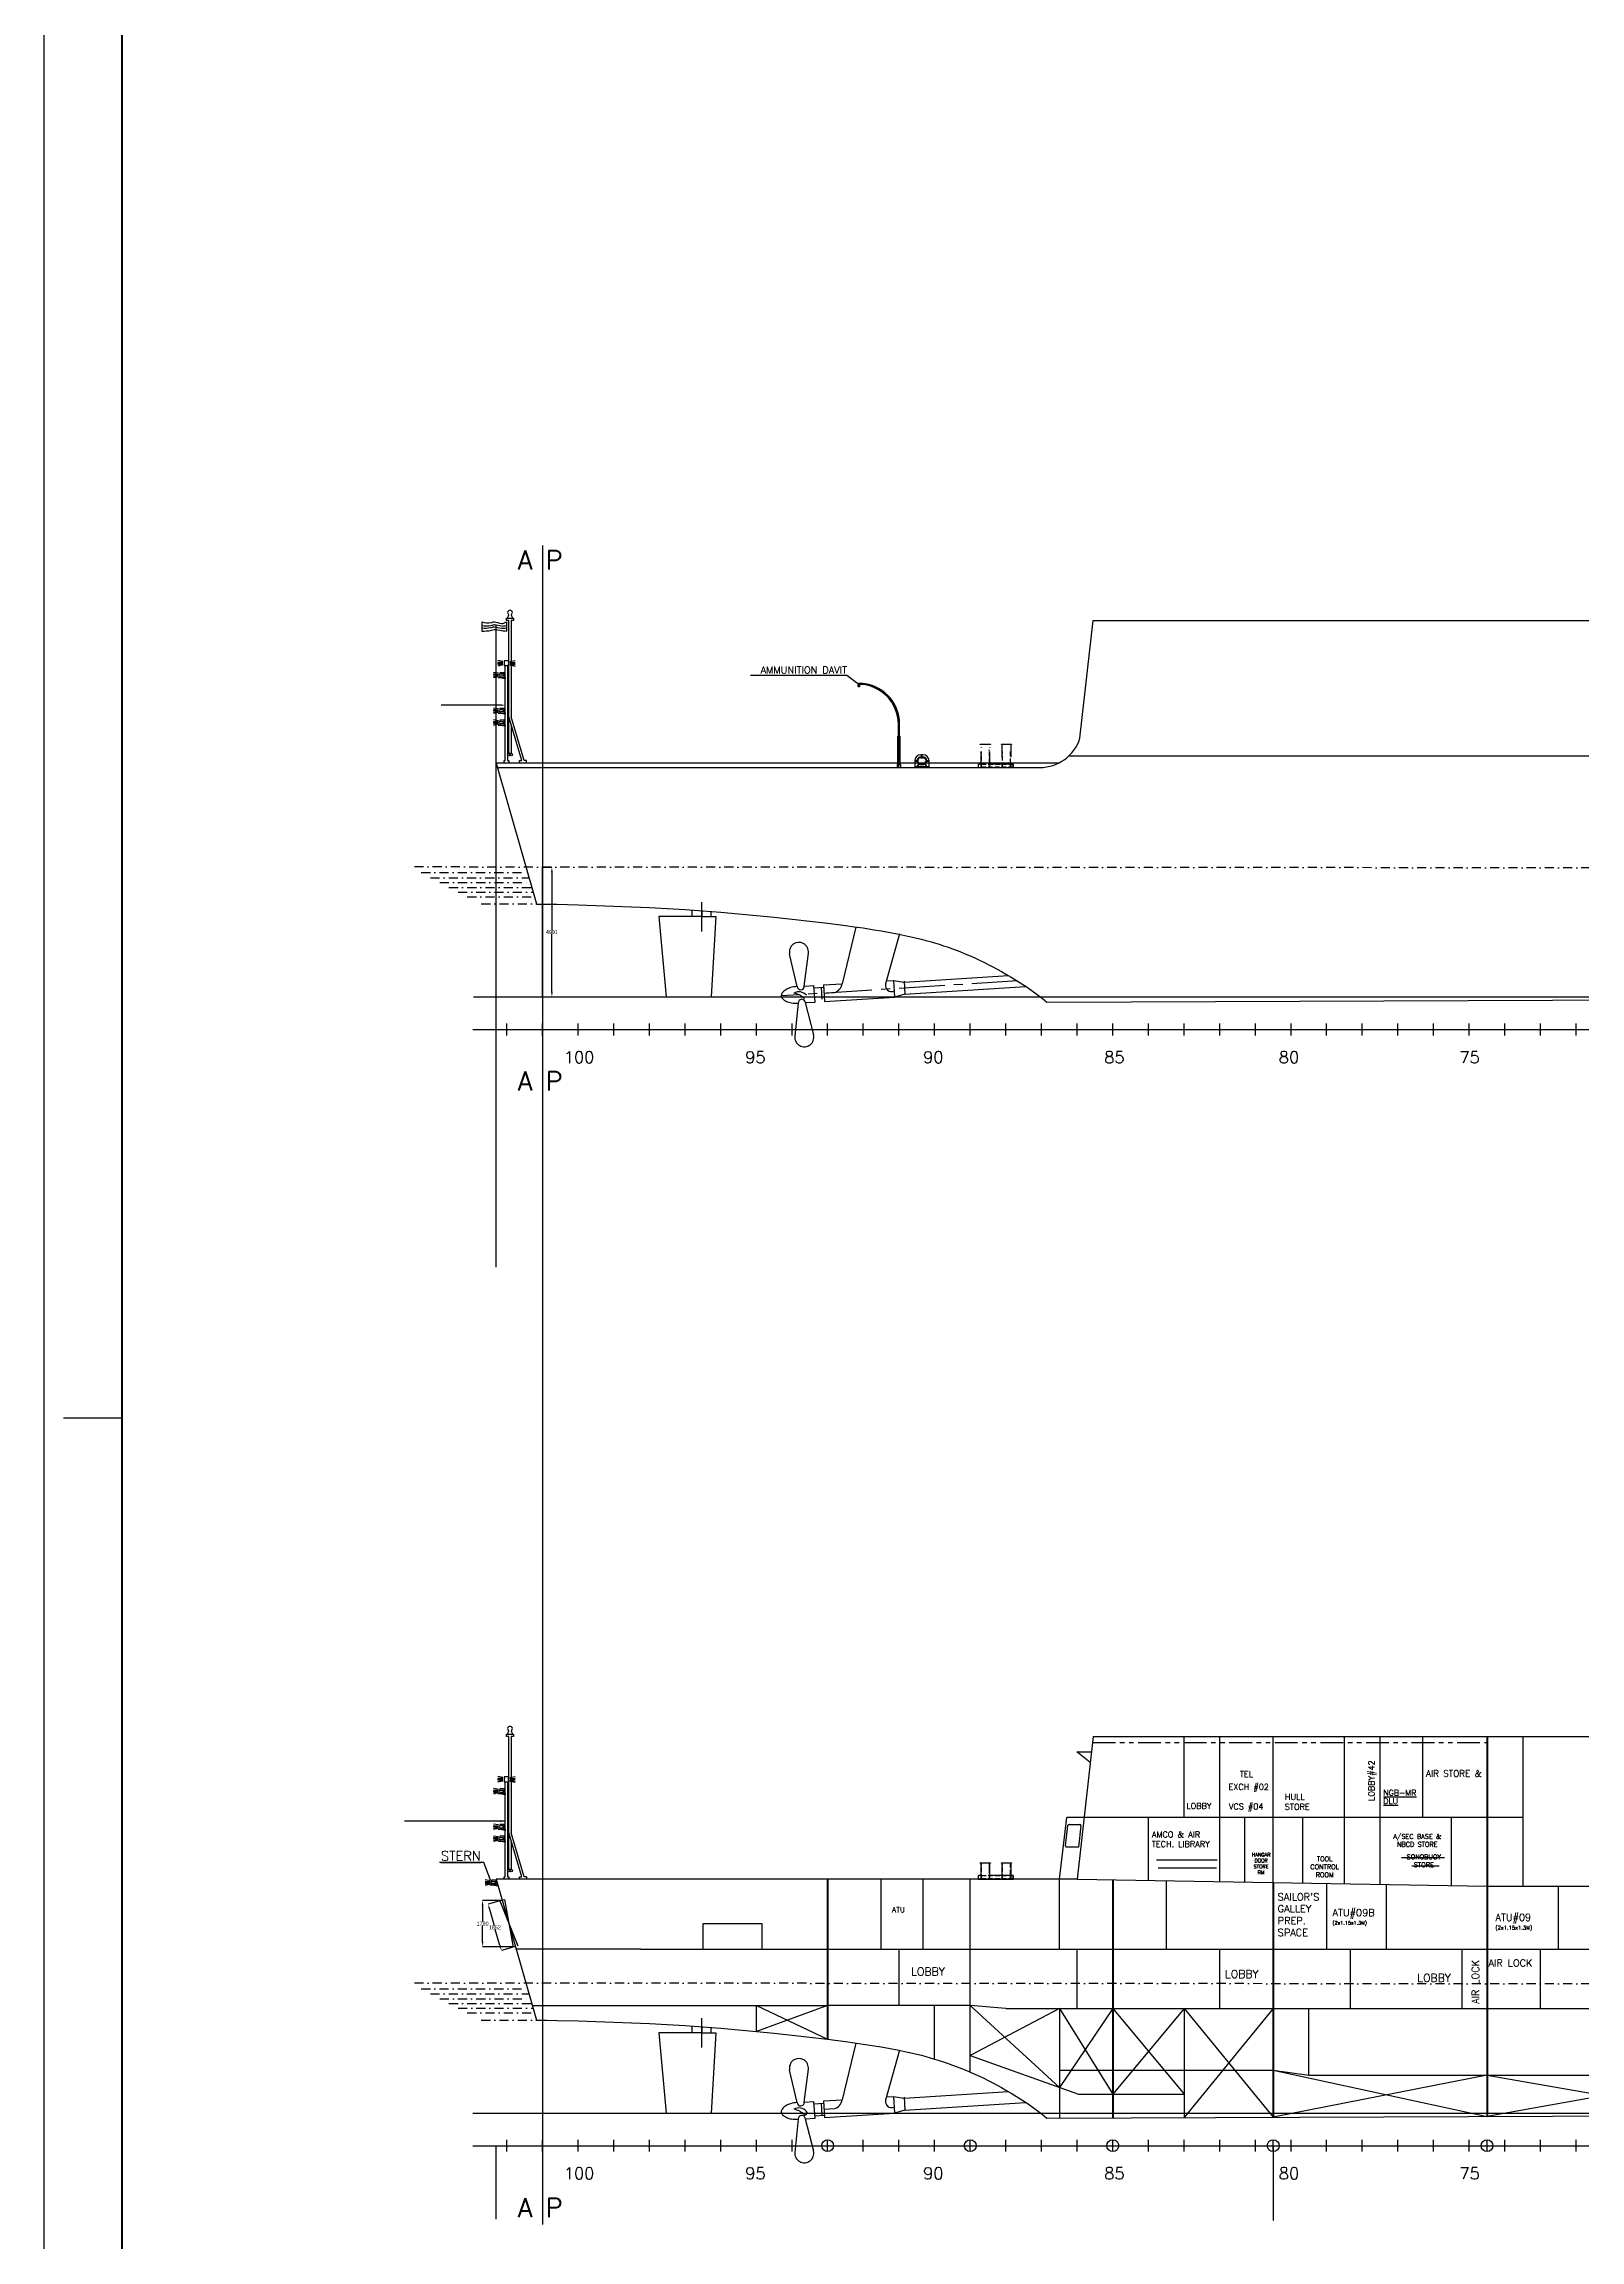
# Model space of a CAD drawing. Header units: inches. Extents: x -439515 to 171412, y -8673 to 415183.
# Drawn here: x -6938 to 52045, y 275123 to 359482 of the extents above; entities that cross this region are included whole.
import ezdxf
from ezdxf.enums import TextEntityAlignment as Align

# ---------------------------------------------------------------- set-up
doc = ezdxf.new("R2010")
doc.units = ezdxf.units.IN
doc.header["$LTSCALE"] = 700
doc.header["$MEASUREMENT"] = 0
doc.header["$PDMODE"] = 34
for name, pattern in [('CENTERX2', [4, 2.5, -0.5, 0.5, -0.5]), ('DASHDOT', [1, 0.5, -0.25, 0, -0.25]), ('DOTDASH1', [1600, 1000, -250, 100, -250]), ('H1', [40, 20, -20]), ('HIDDEN', [0.375, 0.25, -0.125]), ('PHANTOM', [2.5, 1.25, -0.25, 0.25, -0.25, 0.25, -0.25])]:
    doc.linetypes.add(name, pattern=pattern)
for name, color, linetype in [('00', 7, 'Continuous'), ('01', 7, 'Continuous'), ('01DK', 7, 'Continuous'), ('1', 2, 'Continuous'), ('AP & CLS', 7, 'Continuous'), ('COMPTNAME', 7, 'Continuous'), ('KNUCKLE LINE', 7, 'Continuous'), ('UP-DOWN', 7, 'Continuous'), ('WEAPON TEXT', 7, 'Continuous')]:
    doc.layers.add(name, color=color, linetype=linetype)
doc.styles.add('ROMANS', font='romans')
doc.styles.add('style1', font='romans.shx', dxfattribs={"height": 250})
doc.dimstyles.get("Standard").update_dxf_attribs({"dimtxt": 150.18, "dimasz": 200.18, "dimexe": 0.8, "dimexo": 0.625, "dimgap": 0.09, "dimtad": 0, "dimtih": 1, "dimtoh": 1, "dimdec": 0, "dimzin": 0, "dimdsep": 46, "dimtxsty": 'Standard', "dimcen": 8.09, "dimclrd": 40, "dimclre": 40, "dimadec": 0, "dimazin": 0, "dimtfac": 1, "dimtdec": 0, "dimtofl": 0, "dimtmove": 0, "dimatfit": 3, "dimfxl": 1, "dimtolj": 1, "dimtzin": 0, "dimarcsym": 0})

# ---------------------------------------------------------------- blocks, each defined once
blk = doc.blocks.new('TYPEB', base_point=(5182, 9661))
at = {"linetype": 'H1'}
for p, q in [((4882, 9907), (4960, 9907)), ((4882, 9885), (4960, 9885)), ((4882, 9661), (5482, 9661)), ((5031, 9758), (4956, 9609)), ((5057, 9760), (4981, 9609)), ((5132, 10051), (5232, 10051)), ((5132, 9741), (5232, 9741)), ((5171, 10071), (5171, 10146)), ((5193, 10071), (5193, 10146)), ((5316, 9743), (5383, 9609)), ((5332, 9758), (5408, 9609)), ((5404, 9907), (5482, 9907)), ((5404, 9885), (5482, 9885))]:
    blk.add_line(p, q, dxfattribs=at)
for p, q in [((4882, 9896), (4882, 9609)), ((5482, 9609), (4882, 9609)), ((5232, 10146), (5132, 10146)), ((5132, 10021), (5232, 10021)), ((5132, 9771), (5232, 9771)), ((5171, 10071), (5193, 10071)), ((5482, 9661), (5482, 9896)), ((5482, 9609), (5482, 9661))]:
    blk.add_line(p, q)
for centre, radius, start, end in [((5132, 9896), 250, 90, 180), ((5132, 9896), 125, 89.99998, 270.00003), ((5232, 9896), 250, 0, 90), ((5232, 9896), 125, 270.00003, 89.99998)]:
    blk.add_arc(centre, radius, start, end)
for centre, radius, start, end in [((5132, 9896), 175, 176.39618, 183.60382), ((4960, 9927), 20, 270, 349.79662), ((4960, 9865), 20, 10.20338, 90), ((5132, 9896), 155, 89.99998, 270.00003), ((5013, 9767), 20, 333.28599, 47.36096), ((5066, 9734), 20, 67.86917, 153.28599), ((5151, 10071), 20, 270, 0), ((5213, 10071), 20, 180, 270), ((5232, 9896), 155, 270.00003, 89.99998), ((5298, 9734), 20, 26.71401, 112.13083), ((5350, 9767), 20, 132.63904, 206.71401), ((5404, 9927), 20, 190.20338, 270), ((5404, 9865), 20, 90, 169.79662), ((5232, 9896), 175, 356.39618, 3.60382)]:
    blk.add_arc(centre, radius, start, end, dxfattribs=at)
blk = doc.blocks.new('*D238')
at = {"color": 40, "lineweight": -2, "transparency": 16777216}
for p, q in [((10530, 288143), (10116, 288024)), ((10172, 287832), (10351, 287209)), ((10573, 286436), (10394, 287059)), ((11042, 286363), (10628, 286244))]:
    blk.add_line(p, q, dxfattribs=at)
at = {"color": 40, "transparency": 16777216}
for points in [[(10204, 287841), (10140, 287823), (10117, 288024)], [(10605, 286446), (10541, 286427), (10629, 286244)]]:
    blk.add_solid(points, dxfattribs=at)
at = {"layer": 'Defpoints', "color": 0, "transparency": 16777216}
for p in [(10531, 288143), (10629, 286244), (11042, 286363)]:
    blk.add_point(p, dxfattribs=at)
at = {"color": 0, "transparency": 16777216, "insert": (10373, 287134), "char_height": 150.2, "attachment_point": 5}
blk.add_mtext('\\A1;1852', dxfattribs=at)
blk = doc.blocks.new('*D223')
at = {"color": 40, "lineweight": -2, "transparency": 16777216}
for p, q in [((10618, 288168), (9903, 288168)), ((9904, 287968), (9904, 287354)), ((9904, 286589), (9904, 287203)), ((11131, 286389), (9903, 286389))]:
    blk.add_line(p, q, dxfattribs=at)
at = {"color": 40, "transparency": 16777216}
for points in [[(9870, 287968), (9937, 287968), (9904, 288168)], [(9870, 286589), (9937, 286589), (9904, 286389)]]:
    blk.add_solid(points, dxfattribs=at)
at = {"layer": 'Defpoints', "color": 0, "transparency": 16777216}
for p in [(10618, 288168), (9904, 286389), (11132, 286389)]:
    blk.add_point(p, dxfattribs=at)
at = {"color": 0, "transparency": 16777216, "insert": (9904, 287278), "char_height": 150.2, "attachment_point": 5}
blk.add_mtext('\\A1;1780', dxfattribs=at)
blk = doc.blocks.new('*D241')
at = {"layer": '01', "color": 40, "linetype": 'ByBlock', "lineweight": -2, "transparency": 16777216}
for p, q in [((12207, 327864), (12566, 327864)), ((12565, 327664), (12565, 325444)), ((12565, 323073), (12565, 325293)), ((12207, 322873), (12566, 322873))]:
    blk.add_line(p, q, dxfattribs=at)
at = {"layer": '01', "color": 40, "linetype": 'ByBlock', "transparency": 16777216}
for points in [[(12532, 327664), (12599, 327664), (12565, 327864)], [(12532, 323073), (12599, 323073), (12565, 322873)]]:
    blk.add_solid(points, dxfattribs=at)
at = {"layer": 'Defpoints', "color": 0, "linetype": 'ByBlock', "transparency": 16777216}
for p in [(12206, 327864), (12206, 322873), (12565, 322873)]:
    blk.add_point(p, dxfattribs=at)
at = {"layer": '01', "color": 0, "linetype": 'ByBlock', "transparency": 16777216, "insert": (12565, 325369), "char_height": 150.2, "attachment_point": 5}
blk.add_mtext('\\A1;4991', dxfattribs=at)
blk = doc.blocks.new('A$C4BFF05FE')
blk.add_line((-1184, 420.5), (-1169, 420.5))
at = {"color": 3}
blk.add_lwpolyline([(-1189, 0), (0, 0), (0, 841), (-1189, 841)], close=True, dxfattribs=at)
at = {"color": 4, "const_width": 0.5}
blk.add_lwpolyline([(-1169, 10), (-10, 10), (-10, 831), (-1169, 831)], close=True, dxfattribs=at)

msp = doc.modelspace()

# ---------------------------------------------------------------- linework, layer by layer
at = {"linetype": 'Continuous'}
for p, q in [((9873.6, 337282), (9873.6, 336929.4)), ((10820.5, 337282), (10820.5, 336929.4)), ((25846.3, 331801.1), (25937.5, 331801.1))]:
    msp.add_line(p, q, dxfattribs=at)
at = {"color": 7}
for p, q in [((10820.7, 337426.7), (11003.2, 337426.7)), ((10820.7, 337335.5), (10820.7, 337426.7)), ((10911.9, 337335.5), (10820.7, 337335.5)), ((10911.9, 332225.1), (10911.9, 337335.5)), ((11003.2, 337426.7), (11094.4, 337426.7)), ((11003.2, 337335.5), (11003.2, 333639.6)), ((11094.4, 337335.5), (11003.2, 337335.5)), ((11094.4, 337426.7), (11094.4, 337335.5)), ((10687.2, 335764.3), (10488.2, 335795.4)), ((10954.1, 335764.3), (11153.2, 335795.4)), ((10514.9, 335230.3), (10315.8, 335230.3)), ((10518, 335205.5), (10319, 335171.3)), ((10521.1, 335308), (10322.1, 335339.1)), ((10518, 335264.5), (10322.1, 335280.1)), ((10521.1, 335171.3), (10322.1, 335127.8)), ((10681, 335686.6), (10481.9, 335686.6)), ((10684.1, 335661.8), (10485.1, 335627.6)), ((10684.1, 335720.8), (10488.2, 335736.3)), ((10687.2, 335627.6), (10488.2, 335584.1)), ((10775, 335601.6), (10866.3, 335601.6)), ((10775, 331951.4), (10775, 335601.6)), ((10866.3, 335601.6), (10866.3, 331951.4)), ((10954.1, 335627.6), (11153.2, 335584.1)), ((10957.2, 335720.8), (11153.2, 335736.3)), ((10957.2, 335661.8), (11156.3, 335627.6)), ((10960.3, 335686.6), (11159.4, 335686.6)), ((10514.9, 333861.5), (10315.8, 333861.5)), ((10514.9, 333405.2), (10315.8, 333405.2)), ((10518, 333836.6), (10319, 333802.4)), ((10518, 333380.4), (10319, 333346.2)), ((10521.1, 333939.2), (10322.1, 333970.3)), ((10518, 333895.7), (10322.1, 333911.2)), ((10521.1, 333802.4), (10322.1, 333758.9)), ((10521.1, 333482.9), (10322.1, 333514)), ((10518, 333439.4), (10322.1, 333454.9)), ((10521.1, 333346.2), (10322.1, 333302.7)), ((11413.8, 331951.4), (10911.9, 333639.6)), ((11505.1, 331951.4), (11003.2, 333639.6)), ((11003.2, 333332.7), (11003.2, 332225.1)), ((29045.2, 332455.8), (29045.2, 332449)), ((29369.6, 332455.8), (29369.6, 332449)), ((29857.2, 332090), (29857.2, 332573.6)), ((30181.7, 332573.6), (30181.7, 332090)), ((10729.4, 331860.1), (10729.4, 331951.4)), ((10729.4, 331951.4), (10775, 331951.4)), ((10866.3, 332225.1), (10911.9, 332225.1)), ((10866.3, 331951.4), (10911.9, 331951.4)), ((11003.2, 332225.1), (10911.9, 332225.1)), ((10911.9, 331951.4), (10911.9, 331860.1)), ((11322.6, 331860.1), (11322.6, 331951.4)), ((11322.6, 331951.4), (11413.8, 331951.4)), ((11596.3, 331951.4), (11505.1, 331951.4)), ((11596.3, 331860.1), (11596.3, 331951.4)), ((28940.5, 331684), (28940.5, 331804.5)), ((28940.5, 331684), (30286.3, 331684)), ((29060.7, 331816.3), (28952.4, 331816.3)), ((28952.4, 331684), (28952.4, 331816.3)), ((29045.2, 331695), (29045.2, 332299.9)), ((29072.5, 331695), (29064.2, 331695)), ((29354.1, 332342.4), (29354.1, 332369.2)), ((30274.4, 331816.3), (29354.1, 331816.3)), ((29369.6, 332342.4), (29369.6, 332369.2)), ((29369.6, 332299.9), (29369.6, 331695)), ((30274.4, 331684), (30274.4, 331816.3)), ((30286.3, 331684), (30286.3, 331804.5)), ((18319.2, 325387.8), (18319.2, 326519.8)), ((16676.9, 325959.4), (16950.6, 322873.2)), ((17954.2, 325959.4), (16676.9, 325959.4)), ((17954.2, 325959.4), (17954.2, 326213.1)), ((18319.2, 325959.4), (17954.2, 325959.4)), ((18319.2, 326187.5), (18319.2, 325959.4)), ((18319.2, 325959.4), (18684.1, 325959.4)), ((18684.1, 325959.4), (18684.1, 326159.5)), ((18866.6, 325959.4), (18684.1, 322873.2)), ((18684.1, 325959.4), (18866.6, 325959.4)), ((24239, 325555.6), (23710.2, 323383.7)), ((25911.3, 325295.2), (25380.8, 323373)), ((21983.9, 323274.8), (21695.7, 324522.4)), ((22257.1, 323292), (22413.5, 324559.9)), ((22257.1, 323292), (22629.5, 323315.5)), ((22669.7, 322678.1), (22629.5, 323315.5)), ((22635.2, 323224.5), (22999.4, 323247.4)), ((22908.3, 323242.7), (22937.1, 322786.4)), ((22993.7, 323338.5), (23710.2, 323383.7)), ((22993.7, 323338.5), (23033.9, 322701.1)), ((22999.4, 323247.4), (23010.5, 323156.9)), ((25413.4, 323491.1), (25676.4, 323507.7)), ((25676.4, 323507.7), (25716.6, 322870.3)), ((25676.4, 323507.7), (26091.9, 323442.5)), ((26089.7, 323477.3), (26120.6, 322987.2)), ((26091.9, 323442.5), (30102.2, 323695.4)), ((26120.6, 322987.2), (30756.5, 323279.5)), ((22024.1, 322637.4), (21894.9, 321363.5)), ((22297.3, 322654.6), (22669.7, 322678.1)), ((22297.3, 322654.6), (22611.7, 321416.5)), ((23013.8, 323019.8), (23410.9, 323044.8)), ((23033.9, 322701.1), (25716.6, 322870.3)), ((26120.6, 322987.2), (25716.6, 322870.3)), ((9536, 321620.4), (138114.6, 321620.4)), ((9536, 321620.4), (138114.6, 321620.4)), ((10837.6, 321392.3), (10837.6, 321848.5)), ((12206.2, 321392.3), (12206.2, 321848.5)), ((13574.8, 321392.3), (13574.8, 321848.5)), ((14943.3, 321392.3), (14943.3, 321848.5)), ((16311.9, 321392.3), (16311.9, 321848.5)), ((17680.5, 321392.3), (17680.5, 321848.5)), ((19049.1, 321392.3), (19049.1, 321848.5)), ((20417.6, 321392.3), (20417.6, 321848.5)), ((21786.2, 321392.3), (21786.2, 321848.5)), ((23154.8, 321392.3), (23154.8, 321848.5)), ((24523.3, 321392.3), (24523.3, 321848.5)), ((25891.9, 321392.3), (25891.9, 321848.5)), ((27260.5, 321392.3), (27260.5, 321848.5)), ((28629, 321392.3), (28629, 321848.5)), ((29997.6, 321392.3), (29997.6, 321848.5)), ((31366.2, 321392.3), (31366.2, 321848.5)), ((32734.8, 321392.3), (32734.8, 321848.5)), ((34103.3, 321392.3), (34103.3, 321848.5)), ((35471.9, 321392.3), (35471.9, 321848.5)), ((36840.5, 321392.3), (36840.5, 321848.5)), ((38209, 321392.3), (38209, 321848.5)), ((39577.6, 321392.3), (39577.6, 321848.5)), ((40946.2, 321392.3), (40946.2, 321848.5)), ((42314.7, 321392.3), (42314.7, 321848.5)), ((43683.3, 321392.3), (43683.3, 321848.5)), ((45051.9, 321392.3), (45051.9, 321848.5)), ((46420.5, 321392.3), (46420.5, 321848.5)), ((47789, 321392.3), (47789, 321848.5)), ((49157.6, 321392.3), (49157.6, 321848.5)), ((50526.2, 321392.3), (50526.2, 321848.5)), ((51894.7, 321392.3), (51894.7, 321848.5)), ((10820.7, 294555.6), (11003.2, 294555.6)), ((10820.7, 294464.3), (10820.7, 294555.6)), ((10911.9, 294464.3), (10820.7, 294464.3)), ((10911.9, 289354), (10911.9, 294464.3)), ((11003.2, 294555.6), (11094.4, 294555.6)), ((11094.4, 294464.3), (11003.2, 294464.3)), ((11003.2, 294464.3), (11003.2, 290768.5)), ((11094.4, 294555.6), (11094.4, 294464.3)), ((10681, 292815.5), (10481.9, 292815.5)), ((10684.1, 292790.6), (10485.1, 292756.4)), ((10687.2, 292893.2), (10488.2, 292924.3)), ((10684.1, 292849.7), (10488.2, 292865.2)), ((10687.2, 292756.4), (10488.2, 292712.9)), ((10775, 292730.5), (10866.3, 292730.5)), ((10775, 289080.2), (10775, 292730.5)), ((10866.3, 292730.5), (10866.3, 289080.2)), ((10954.1, 292893.2), (11153.2, 292924.3)), ((10954.1, 292756.4), (11153.2, 292712.9)), ((10957.2, 292849.7), (11153.2, 292865.2)), ((10957.2, 292790.6), (11156.3, 292756.4)), ((10960.3, 292815.5), (11159.4, 292815.5)), ((10514.9, 292359.2), (10315.8, 292359.2)), ((10518, 292334.3), (10319, 292300.2)), ((10521.1, 292436.9), (10322.1, 292468)), ((10518, 292393.4), (10322.1, 292408.9)), ((10521.1, 292300.2), (10322.1, 292256.6)), ((10521.1, 291068.1), (10322.1, 291099.1)), ((10518, 291024.5), (10322.1, 291040.1)), ((10514.9, 290990.4), (10315.8, 290990.4)), ((10514.9, 290534.1), (10315.8, 290534.1)), ((10518, 290965.5), (10319, 290931.3)), ((10518, 290509.2), (10319, 290475)), ((10521.1, 290931.3), (10322.1, 290887.8)), ((10521.1, 290611.8), (10322.1, 290642.9)), ((10518, 290568.3), (10322.1, 290583.8)), ((10521.1, 290475), (10322.1, 290431.5)), ((11413.8, 289080.2), (10911.9, 290768.5)), ((11505.1, 289080.2), (11003.2, 290768.5)), ((11003.2, 290461.5), (11003.2, 289354)), ((10866.3, 289354), (10911.9, 289354)), ((11003.2, 289354), (10911.9, 289354)), ((29045.2, 288999.9), (29045.2, 289604.8)), ((29045.2, 289487), (29045.2, 289480.2)), ((29354.1, 289373.6), (29354.1, 289400.4)), ((29369.6, 289604.8), (29369.6, 288999.9)), ((29369.6, 289487), (29369.6, 289480.2)), ((29369.6, 289373.6), (29369.6, 289400.4)), ((29857.2, 289121.3), (29857.2, 289604.8)), ((30181.7, 289604.8), (30181.7, 289121.3)), ((10200.5, 288850.2), (10001.4, 288850.2)), ((10203.6, 288825.3), (10004.5, 288791.1)), ((10206.7, 288927.9), (10007.7, 288959)), ((10203.6, 288884.4), (10007.7, 288899.9)), ((10206.7, 288791.1), (10007.7, 288747.6)), ((10186.9, 288765.2), (10491.2, 288765.2)), ((10505.1, 288712.1), (10186.9, 288765.2)), ((10729.4, 289080.2), (10775, 289080.2)), ((10729.4, 288989), (10729.4, 289080.2)), ((10866.3, 289080.2), (10911.9, 289080.2)), ((10911.9, 289080.2), (10911.9, 288989)), ((11322.6, 289080.2), (11413.8, 289080.2)), ((11322.6, 288989), (11322.6, 289080.2)), ((11596.3, 289080.2), (11505.1, 289080.2)), ((26803.7, 288989), (26803.7, 286297.5)), ((28629, 281576.8), (28629, 288989)), ((28940.5, 288989), (28940.5, 289109.4)), ((28940.5, 288989), (30286.3, 288989)), ((29060.7, 289121.3), (28952.4, 289121.3)), ((28952.4, 288989), (28952.4, 289121.3)), ((29072.5, 288999.9), (29064.2, 288999.9)), ((30274.4, 289121.3), (29354.1, 289121.3)), ((30274.4, 288989), (30274.4, 289121.3)), ((30286.3, 288989), (30286.3, 289109.4)), ((15975.2, 286297.5), (11198.8, 286297.5)), ((15975.2, 286297.5), (57369, 286297.5)), ((25891.9, 286297.5), (25891.9, 284127.8)), ((11821, 284127.8), (23154.8, 284127.8)), ((18319.2, 282516.7), (18319.2, 283648.7)), ((20417.6, 283137.9), (20417.6, 284127.8)), ((28629, 284127.8), (23154.8, 284127.8)), ((29997.6, 284016.5), (57369, 284016.5)), ((32050.5, 284016.5), (32050.5, 279810.5)), ((36840.5, 284016.5), (36840.5, 279829.1)), ((17954.2, 283088.3), (16676.9, 283088.3)), ((16676.9, 283088.3), (16950.6, 280002)), ((17954.2, 283088.3), (17954.2, 283342)), ((18319.2, 283088.3), (17954.2, 283088.3)), ((18319.2, 283316.4), (18319.2, 283088.3)), ((18319.2, 283088.3), (18684.1, 283088.3)), ((18684.1, 283088.3), (18684.1, 283288.4)), ((18684.1, 283088.3), (18866.6, 283088.3)), ((18866.6, 283088.3), (18684.1, 280002)), ((24239, 282684.4), (23710.2, 280512.5)), ((25907.9, 282411.9), (25380.8, 280501.8)), ((28629, 282215.5), (32780.4, 280722.8)), ((21983.9, 280403.7), (21695.7, 281651.2)), ((22257.1, 280420.9), (22413.5, 281688.7)), ((22257.1, 280420.9), (22629.5, 280444.4)), ((22669.7, 279807), (22629.5, 280444.4)), ((22635.2, 280353.3), (22999.4, 280376.3)), ((22908.3, 280371.5), (22937.1, 279915.3)), ((22993.7, 280467.3), (23710.2, 280512.5)), ((22993.7, 280467.3), (23033.9, 279829.9)), ((22999.4, 280376.3), (23010.5, 280285.7)), ((23013.8, 280148.6), (23410.9, 280173.7)), ((25413.4, 280619.9), (25676.4, 280636.5)), ((25676.4, 280636.5), (26091.9, 280571.3)), ((25676.4, 280636.5), (25716.6, 279999.1)), ((26120.6, 280116), (25716.6, 279999.1)), ((26089.7, 280606.1), (26120.6, 280116)), ((26091.9, 280571.3), (30102.2, 280824.2)), ((26120.6, 280116), (30756.5, 280408.4)), ((32780.4, 280722.8), (36840.5, 280722.8)), ((16950.6, 280002), (18684.1, 280002)), ((22024.1, 279766.3), (21894.9, 278492.4)), ((22297.3, 279783.5), (22669.7, 279807)), ((22297.3, 279783.5), (22611.7, 278545.4)), ((22663.9, 279898), (23028.1, 279921)), ((23033.9, 279829.9), (25716.6, 279999.1)), ((9536, 278749.3), (138114.6, 278749.3)), ((10837.6, 278521.2), (10837.6, 278977.4)), ((12206.2, 278521.2), (12206.2, 278977.4)), ((13574.8, 278521.2), (13574.8, 278977.4)), ((14943.3, 278521.2), (14943.3, 278977.4)), ((16311.9, 278521.2), (16311.9, 278977.4)), ((17680.5, 278521.2), (17680.5, 278977.4)), ((19049.1, 278521.2), (19049.1, 278977.4)), ((20417.6, 278521.2), (20417.6, 278977.4)), ((21786.2, 278521.2), (21786.2, 278977.4)), ((23154.8, 278521.2), (23154.8, 278977.4)), ((24523.3, 278521.2), (24523.3, 278977.4)), ((25891.9, 278521.2), (25891.9, 278977.4)), ((27260.5, 278521.2), (27260.5, 278977.4)), ((28629, 278521.2), (28629, 278977.4)), ((29997.6, 278521.2), (29997.6, 278977.4)), ((31366.2, 278521.2), (31366.2, 278977.4)), ((32734.8, 278521.2), (32734.8, 278977.4)), ((34103.3, 278521.2), (34103.3, 278977.4)), ((35471.9, 278521.2), (35471.9, 278977.4)), ((36840.5, 278521.2), (36840.5, 278977.4)), ((38209, 278521.2), (38209, 278977.4)), ((39577.6, 278521.2), (39577.6, 278977.4)), ((40261.9, 278521.2), (40261.9, 278977.4)), ((40946.2, 278521.2), (40946.2, 278977.4)), ((42314.7, 278521.2), (42314.7, 278977.4)), ((43683.3, 278521.2), (43683.3, 278977.4)), ((45051.9, 278521.2), (45051.9, 278977.4)), ((46420.5, 278521.2), (46420.5, 278977.4)), ((47789, 278521.2), (47789, 278977.4)), ((48473.3, 278521.2), (48473.3, 278977.4)), ((49157.6, 278521.2), (49157.6, 278977.4)), ((50526.2, 278521.2), (50526.2, 278977.4)), ((51894.7, 278521.2), (51894.7, 278977.4))]:
    msp.add_line(p, q, dxfattribs=at)
at = {"color": 7, "linetype": 'Continuous'}
for p, q in [((24340.9, 334903.2), (24364, 334925.8)), ((24363.3, 334880.2), (24340.9, 334903.2))]:
    msp.add_line(p, q, dxfattribs=at)
for p, q in [((10597, 334083.1), (8316.6, 334083.1)), ((10587, 291212), (9509.6, 291212)), ((49841.9, 291357), (48473.3, 291356.1)), ((11596.3, 289080.2), (11596.3, 288989)), ((25207.1, 286297.5), (25207.1, 288989)), ((32050.5, 286297.5), (32050.5, 288989)), ((32734.8, 284016.5), (32734.8, 286297.5)), ((38209, 284016.5), (38209, 286297.5)), ((27260.5, 282077.7), (27260.5, 284127.8)), ((29997.6, 284016.5), (28629, 284127.8)), ((40261.9, 281644.3), (41630.5, 281461.8))]:
    msp.add_line(p, q)
at = {"color": 7, "linetype": 'HIDDEN'}
for p, q in [((30286.3, 331804.5), (28940.5, 331804.5)), ((30274.4, 331695), (28952.4, 331695)), ((29060.7, 331695), (29060.7, 332299.9)), ((29060.7, 331816.3), (29354.1, 331816.3)), ((29354.1, 332299.9), (29354.1, 331695)), ((29857.2, 331695), (29857.2, 331816.3)), ((29872.7, 331695), (29872.7, 332299.9)), ((30166.1, 332299.9), (30166.1, 331695)), ((30181.7, 331816.3), (30181.7, 331695)), ((29060.7, 288999.9), (29060.7, 289604.8)), ((29354.1, 289604.8), (29354.1, 288999.9)), ((29872.7, 288999.9), (29872.7, 289604.8)), ((30166.1, 289604.8), (30166.1, 288999.9)), ((30286.3, 289109.4), (28940.5, 289109.4)), ((30274.4, 288999.9), (28952.4, 288999.9)), ((29060.7, 289121.3), (29354.1, 289121.3)), ((29857.2, 288999.9), (29857.2, 289121.3)), ((30181.7, 289121.3), (30181.7, 288999.9))]:
    msp.add_line(p, q, dxfattribs=at)
at = {"color": 4, "linetype": 'DASHDOT'}
for p, q in [((155356.1, 327757.4), (7090.9, 327867.4)), ((7551.5, 327652.4), (11633.6, 327652.4)), ((7905.8, 327447.8), (11692.3, 327447.8)), ((8260.2, 327265.4), (11744.6, 327265.4)), ((8614.6, 327082.9), (11796.9, 327082.9)), ((8963.9, 326903), (11848.5, 326903)), ((9318.2, 326720.6), (11897.9, 326720.6)), ((9852.9, 326445.2), (11979.8, 326445.2)), ((155356.1, 284886.3), (7090.9, 284996.3)), ((7551.5, 284778.5), (11634.4, 284778.5)), ((7905.8, 284576.7), (11692.3, 284576.7)), ((8260.2, 284394.2), (11744.6, 284394.2)), ((8614.6, 284211.8), (11796.9, 284211.8)), ((8963.9, 284031.9), (11848.5, 284031.9)), ((9318.2, 283849.4), (11897.9, 283849.4)), ((9852.9, 283574.1), (11979.8, 283574.1))]:
    msp.add_line(p, q, dxfattribs=at)
at = {"linetype": 'CENTERX2'}
msp.add_line((30442.3, 323488.3), (21374.8, 322916.4), dxfattribs=at)
at = {"color": 7, "linetype": 'ByBlock'}
for p, q in [((33351.6, 294463.3), (32734.8, 288989)), ((32050.5, 288989), (32341.7, 291361.2)), ((32281.3, 290271.9), (32376.5, 291047.4)), ((33026, 291361.2), (32341.7, 291361.2)), ((32421.8, 291087.4), (32835.5, 291087.4)), ((32780.6, 290220.7), (32326.6, 290220.7)), ((32880.7, 291036.3), (32780.6, 290220.7))]:
    msp.add_line(p, q, dxfattribs=at)
at = {"color": 7, "lineweight": 40}
for p, q in [((48473.3, 294463.3), (48473.3, 279871.9)), ((23154.8, 288989), (23154.8, 282836.8)), ((34103.3, 288965.2), (34103.3, 279818.5)), ((40261.9, 288858.1), (40261.9, 279839.4))]:
    msp.add_line(p, q, dxfattribs=at)
at = {"color": 2, "linetype": 'ByBlock'}
for p, q in [((35776.2, 289732.2), (38115.9, 289732.2)), ((35850.9, 289415.9), (38083.9, 289415.9)), ((45184, 289812.7), (46834.7, 289812.7)), ((45590.2, 289497.4), (46631.6, 289497.4))]:
    msp.add_line(p, q, dxfattribs=at)
at = {"color": 42}
for p, q in [((36156.2, 288929.5), (36156.2, 286297.5)), ((51210.5, 286297.5), (51210.5, 288715.3))]:
    msp.add_line(p, q, dxfattribs=at)
at = {"color": 4}
for p, q in [((10571.4, 288154.7), (10746.8, 288205)), ((10571.4, 288154.7), (11258.4, 286425)), ((10747.9, 288205.4), (11083, 286374.7))]:
    msp.add_line(p, q, dxfattribs=at)
at = {"color": 3, "linetype": 'DOTDASH1'}
for p, q in [((23154.8, 284127.8), (20417.6, 283137.9)), ((20417.6, 284127.8), (23154.8, 282836.8))]:
    msp.add_line(p, q, dxfattribs=at)
at = {"color": 4, "linetype": 'DOTDASH1'}
for p, q in [((28629, 284127.8), (32050.5, 280985.3)), ((32050.5, 284016.5), (28629, 282215.5))]:
    msp.add_line(p, q, dxfattribs=at)
at = {"color": 24, "linetype": 'DOTDASH1'}
for p, q in [((34103.3, 284016.5), (32050.5, 280985.3)), ((32050.5, 284016.5), (34103.3, 280722.8)), ((40261.9, 284016.5), (36840.5, 279829.1)), ((36840.5, 284016.5), (40261.9, 279842.4)), ((40261.9, 281644.3), (48473.3, 279874.3)), ((48473.3, 281461.8), (40261.9, 279842.4)), ((57369, 281461.8), (48473.3, 279874.3)), ((48473.3, 281461.8), (57369, 279908.9))]:
    msp.add_line(p, q, dxfattribs=at)
at = {"color": 30, "linetype": 'DOTDASH1'}
for p, q in [((34103.3, 284016.5), (36840.5, 280722.8)), ((36840.5, 284016.5), (34103.3, 280722.8))]:
    msp.add_line(p, q, dxfattribs=at)
at = {"color": 7}
for points in [[(10882.5, 337584.5, -0.3138593), (10882.5, 337506.3, 0.1532444), (10866.1, 337454.1), (10866.1, 337426.7), (11048.6, 337426.7), (11048.6, 337454.1, 0.1532444), (11032.3, 337506.3, -0.3138593), (11032.3, 337584.5, 1.9148542)], [(10882.5, 294713.3, -0.3138593), (10882.5, 294635.1, 0.1532444), (10866.1, 294583), (10866.1, 294555.6), (11048.6, 294555.6), (11048.6, 294583, 0.1532444), (11032.3, 294635.1, -0.3138593), (11032.3, 294713.3, 1.9148542)]]:
    msp.add_lwpolyline(points, format="xyb", close=True, dxfattribs=at)
msp.add_lwpolyline([(10475.9, 331690), (31243.4, 331690), (31300, 331689.5, 0.3302612), (32841.8, 332809.8), (33351.6, 337334.4), (57104.2, 337334.4), (57108.9, 337295.3), (57314.4, 335600.9)], format="xyb")
for points in [[(10889.1, 335738.5), (10911.9, 335738.5), (10911.9, 335784.1), (10729.4, 335784.1), (10729.4, 335738.5), (10752.3, 335738.5, 0.4202041), (10752.3, 335647.2), (10729.4, 335647.2), (10729.4, 335601.6), (10911.9, 335601.6), (10911.9, 335647.2), (10889.1, 335647.2)], [(21983.9, 323274.8, 0.0009708), (21979.2, 323274.5, 0.0521268), (21728.5, 323232.2, 0.0659851), (21543.5, 323153.3, 0.104657), (21406.4, 323027.3, 0.1721227), (21374.8, 322916.4, 0.1721227), (21420.1, 322810.4, 0.104657), (21571.9, 322702.6, 0.0659851), (21765.4, 322647.6, 0.0521268), (22019.4, 322637.1, 0.0521268)], [(22019.4, 322637.1, 0.0009708), (22024.1, 322637.4, 0.0073591)], [(10889.1, 292867.4), (10911.9, 292867.4), (10911.9, 292913), (10729.4, 292913), (10729.4, 292867.4), (10752.3, 292867.4, 0.4202041), (10752.3, 292776.1), (10729.4, 292776.1), (10729.4, 292730.5), (10911.9, 292730.5), (10911.9, 292776.1), (10889.1, 292776.1)], [(21983.9, 280403.7, 0.0009708), (21979.2, 280403.4, 0.0521268), (21728.5, 280361.1, 0.0659851), (21543.5, 280282.2, 0.104657), (21406.4, 280156.2, 0.1721227), (21374.8, 280045.3, 0.1721227), (21420.1, 279939.3, 0.104657), (21571.9, 279831.5, 0.0659851), (21765.4, 279776.4, 0.0521268), (22019.4, 279766, 0.0521268)], [(22019.4, 279766, 0.0009708), (22024.1, 279766.3, 0.0073591)]]:
    msp.add_lwpolyline(points, format="xyb", dxfattribs=at)
for points in [[(10501.3, 335145.3), (10775, 335145.3), (10775, 335099.7), (10501.3, 335145.3)], [(10501.3, 333776.5), (10775, 333776.5), (10775, 333730.9), (10501.3, 333776.5)], [(10501.3, 333320.2), (10775, 333320.2), (10775, 333274.6), (10501.3, 333320.2)], [(10501.3, 292274.2), (10775, 292274.2), (10775, 292228.6), (10501.3, 292274.2)], [(10501.3, 290905.4), (10775, 290905.4), (10775, 290859.7), (10501.3, 290905.4)], [(10501.3, 290449.1), (10775, 290449.1), (10775, 290403.4), (10501.3, 290449.1)], [(48473.3, 288715.3), (123060.5, 288715.3)], [(32050.5, 281644.3), (40261.9, 281644.3)], [(41630.5, 281461.8), (84276.2, 281461.8), (89066.2, 281481), (94540.4, 281502), (100014.7, 281523.9), (105489, 281545.8), (110963.3, 281567.7), (116437.6, 281589.6), (121911.8, 281610.6), (127386.1, 281632.5), (132860.4, 281654.4), (135597.5, 281665.3), (141071.8, 281686.3), (148149.6, 281714.6)]]:
    msp.add_lwpolyline(points, dxfattribs=at)
for points in [[(10700.2, 335191), (10563.3, 335191), (10563.3, 335145.3), (10745.8, 335145.3), (10745.8, 335327.8), (10563.3, 335327.8), (10563.3, 335282.2), (10700.2, 335282.2)], [(10700.2, 333822.1), (10563.3, 333822.1), (10563.3, 333776.5), (10745.8, 333776.5), (10745.8, 333959), (10563.3, 333959), (10563.3, 333913.4), (10700.2, 333913.4)], [(10700.2, 333365.8), (10563.3, 333365.8), (10563.3, 333320.2), (10745.8, 333320.2), (10745.8, 333502.7), (10563.3, 333502.7), (10563.3, 333457.1), (10700.2, 333457.1)], [(29013.5, 332584.6), (29401.3, 332584.6), (29401.3, 332573.6), (29013.5, 332573.6)], [(29825.5, 332584.6), (30213.3, 332584.6), (30213.3, 332573.6), (29825.5, 332573.6)], [(10700.2, 292319.8), (10563.3, 292319.8), (10563.3, 292274.2), (10745.8, 292274.2), (10745.8, 292456.7), (10563.3, 292456.7), (10563.3, 292411.1), (10700.2, 292411.1)], [(10700.2, 290951), (10563.3, 290951), (10563.3, 290905.4), (10745.8, 290905.4), (10745.8, 291087.9), (10563.3, 291087.9), (10563.3, 291042.2), (10700.2, 291042.2)], [(10700.2, 290494.7), (10563.3, 290494.7), (10563.3, 290449.1), (10745.8, 290449.1), (10745.8, 290631.6), (10563.3, 290631.6), (10563.3, 290586), (10700.2, 290586)], [(29013.5, 289615.8), (29401.3, 289615.8), (29401.3, 289604.8), (29013.5, 289604.8)], [(29825.5, 289615.8), (30213.3, 289615.8), (30213.3, 289604.8), (29825.5, 289604.8)], [(10385.8, 288810.8), (10248.9, 288810.8), (10248.9, 288765.2), (10431.4, 288765.2), (10431.4, 288947.7), (10248.9, 288947.7), (10248.9, 288902.1), (10385.8, 288902.1)]]:
    msp.add_lwpolyline(points, close=True, dxfattribs=at)
for points in [[(24364, 334847.4), (24341.4, 334847.4), (24341.4, 334931.6), (24364, 334931.6)], [(24380.8, 334787), (24324.6, 334787), (24324.6, 334847.4), (24380.8, 334847.4)]]:
    msp.add_lwpolyline(points, close=True)
at = {"linetype": 'Continuous'}
for points in [[(25823.7, 331684), (25960.1, 331684), (25960.1, 331801.1), (25823.7, 331801.1)], [(18355.6, 286297.5), (20636.6, 286297.5), (20636.6, 287275.6), (18355.6, 287275.6)]]:
    msp.add_lwpolyline(points, close=True, dxfattribs=at)
at = {"color": 1}
msp.add_lwpolyline([(33351.6, 294463.3), (57104.2, 294463.3), (57108.9, 294424.2), (57474.8, 291407.4), (57474.8, 291361.2)], dxfattribs=at)
msp.add_lwpolyline([(33239.6, 293469.1), (32724.1, 293875.3), (33285.4, 293875.3)])
at = {"color": 7, "linetype": 'PHANTOM'}
msp.add_lwpolyline([(33325.9, 294235.1), (48473.3, 294235.1)], dxfattribs=at)
msp.add_circle((24352.7, 334817.2), 21.4)
at = {"color": 7}
for centre, radius in [((10911.4, 332179.1), 45.6), ((11002.1, 332179.1), 45.6), ((10911.4, 289308), 45.6), ((11002.1, 289308), 45.6), ((23154.8, 278749.3), 228.1), ((28629, 278749.3), 228.1), ((34103.3, 278749.3), 228.1), ((40261.9, 278749.3), 228.1), ((48473.3, 278749.3), 228.1)]:
    msp.add_circle(centre, radius, dxfattribs=at)
for centre, radius, start, end in [((10608.1, 335236.6), 63.9, 134.480457, 225.519543), ((10844.3, 335692.9), 63.9, 314.415309, 45.584691), ((10608.1, 333867.7), 63.9, 134.480457, 225.519543), ((10608.1, 333411.5), 63.9, 134.480457, 225.519543), ((22051.2, 324604.5), 365, 352.96819, 193.009149), ((22120.5, 323283.4), 136.9, 183.608543, 3.608543), ((23316.9, 323429.5), 396, 283.729948, 353.357192), ((25603, 323311.6), 230.5, 164.50527, 295.421403), ((22051.7, 322687), 384.8, 40.507483, 120.198115), ((21731.7, 322297), 733.6, 43.255593, 80.070968), ((22160.7, 322646), 136.9, 3.608543, 183.608543), ((22258, 321326.7), 365, 174.207938, 14.248896), ((22258, 321326.7), 365, 174.207938, 14.248896), ((10844.3, 292821.7), 63.9, 314.415309, 45.584691), ((10608.1, 292365.5), 63.9, 134.480457, 225.519543), ((10608.1, 290996.6), 63.9, 134.480457, 225.519543), ((10608.1, 290540.3), 63.9, 134.480457, 225.519543), ((10293.6, 288856.4), 63.9, 134.480457, 225.519543), ((22051.2, 281733.4), 365, 352.96819, 193.009149), ((22051.7, 279815.9), 384.8, 40.507483, 120.198115), ((21731.7, 279425.9), 733.6, 43.255593, 80.070968), ((22120.5, 280412.3), 136.9, 183.608543, 3.608543), ((23316.9, 280558.3), 396, 283.729948, 353.357192), ((25603, 280440.5), 230.5, 164.50527, 295.421403), ((22160.7, 279774.9), 136.9, 3.608543, 183.608543), ((22280.4, 280011.3), 84, 260.070962, 40.507483), ((22258, 278455.5), 365, 174.207938, 14.248896)]:
    msp.add_arc(centre, radius, start, end, dxfattribs=at)
at = {"color": 7, "linetype": 'ByBlock'}
for centre, start, end in [((32421.8, 291041.8), 90, 173), ((32835.5, 291041.8), 353, 90), ((32326.6, 290266.3), 173, 270)]:
    msp.add_arc(centre, 45.6, start, end, dxfattribs=at)
at = {"linetype": 'Continuous'}
for points in [[(9873.6, 337282), (10229.2, 337253.7), (10347, 337282), (10627, 337217.8), (10820.5, 337282)], [(9873.6, 337136.6), (10236.9, 337143.5), (10360.7, 337174.4), (10630.9, 337125.5), (10820.5, 337136)], [(9873.6, 337047.6), (10217.5, 337063.2), (10358.7, 337089.4), (10625.1, 337036.6), (10820.5, 337047.7)], [(9873.6, 336929.4), (10240.8, 336959.9), (10347, 336983.8), (10637.1, 336946.4), (10820.5, 336929.4)]]:
    msp.add_spline(points, degree=3, dxfattribs=at)
at = {"color": 7}
for points in [[(10597, 334113.5), (10597, 334052.7), (10779.5, 334083.1)], [(10597, 334052.7), (10597, 334113.5), (10779.5, 334083.1)]]:
    msp.add_solid(points, dxfattribs=at)
for points in [[(10587, 291242.4), (10587, 291181.6), (10769.4, 291212)], [(10587, 291181.6), (10587, 291242.4), (10769.4, 291212)]]:
    msp.add_solid(points)
at = {"layer": '00'}
msp.add_line((49841.9, 294463.2), (49841.9, 288715.3), dxfattribs=at)
at = {"layer": '01', "linetype": 'ByBlock'}
for p, q in [((10427.1, 312499), (10427.1, 337149.8)), ((39575.9, 337334.4), (39575.9, 337334.4)), ((39575.9, 337334.4), (43664.1, 337334.4)), ((12206.2, 322873.2), (12206.2, 327863.9)), ((48473.3, 291356.1), (33002.1, 291361.2)), ((47104.8, 288739.1), (47104.8, 291356.6)), ((32734.8, 288989), (48473.3, 288715.3)), ((47515.3, 284016.5), (47515.3, 286297.5)), ((50526.2, 284016.5), (50526.2, 286297.5))]:
    msp.add_line(p, q, dxfattribs=at)
at = {"layer": '01', "color": 0, "linetype": 'ByBlock'}
for p, q in [((36840.5, 291359.9), (36840.5, 294463.2)), ((38209.1, 288893.8), (38209.1, 294463.2)), ((40261.9, 288715.3), (40261.9, 294463.2)), ((42999, 288810.5), (42999, 294463.2)), ((44367.6, 288786.7), (44367.6, 294463.2)), ((46010, 291357), (46010, 294463.2)), ((35471.9, 288941.4), (35471.9, 291360.4)), ((39167.1, 288877.1), (39167.1, 291359.2)), ((41402.4, 288838.2), (41402.4, 291358.4))]:
    msp.add_line(p, q, dxfattribs=at)
at = {"layer": '01', "color": 42, "linetype": 'ByBlock'}
for p, q in [((42314.8, 288822.4), (42314.8, 286297.5)), ((44595.7, 288782.7), (44595.7, 286297.5)), ((43227.1, 284016.5), (43227.1, 286297.5))]:
    msp.add_line(p, q, dxfattribs=at)
at = {"layer": '01', "color": 1, "linetype": 'ByBlock'}
msp.add_line((41630.5, 281461.8), (41630.5, 284016.5), dxfattribs=at)
at = {"layer": '01', "color": 4, "linetype": 'ByBlock'}
for p, q in [((10408.6, 278749.3), (10408.6, 275927)), ((40261.9, 278749.3), (40261.9, 275877.1))]:
    msp.add_line(p, q, dxfattribs=at)
at = {"layer": '01DK', "color": 7}
for p, q in [((25869.1, 332895.9), (25869.1, 333352.1)), ((25891.9, 331684), (25891.9, 333352.1)), ((25914.7, 332895.9), (25914.7, 333352.1)), ((25846.3, 331801.1), (25846.3, 332895.9)), ((25846.3, 332895.9), (25937.5, 332895.9)), ((25937.5, 331801.1), (25937.5, 332895.9))]:
    msp.add_line(p, q, dxfattribs=at)
for radius, end in [(1573.9, 89.157385), (1551, 90), (1528.2, 89.157385)]:
    msp.add_arc((24340.9, 333352.1), radius, 0, end, dxfattribs=at)
at = {"layer": '1', "color": 7, "linetype": 'Continuous'}
for points in [[(32034.4, 331860.1), (10427.1, 331860.1), (11979.8, 326445.2), (11980.8, 326441.5), (12353.1, 326440.6), (12760, 326433.3), (13574.8, 326411.4), (14259.1, 326390.4), (14943.3, 326367.6), (15627.6, 326339.3), (16311.9, 326307.4), (16996.2, 326271.8), (17680.5, 326230.7), (18364.8, 326184.2), (19049.1, 326131.3), (19733.3, 326072.9), (20417.6, 326009), (21101.9, 325940.6), (21786.2, 325867.6), (22470.5, 325790), (23154.8, 325707.9), (23840, 325620.3), (24182.1, 325572.9), (24523.3, 325523.6), (24866.4, 325470.7), (25209.4, 325414.1), (25550.7, 325353), (25891.9, 325286.4), (26236.8, 325213.4), (26408.3, 325174.2), (26579.8, 325134), (26751.4, 325091.2), (26921.1, 325045.5), (27091.7, 324999), (27260.5, 324948.8), (27434.7, 324895.9), (27608.1, 324839.3), (27780.5, 324780), (27952.1, 324718.9), (28122.7, 324655), (28292.4, 324588.4), (28461.2, 324519.1), (28629, 324447.9), (28804.2, 324370.4), (28978.5, 324290.1), (29150.9, 324207.1), (29322.5, 324121.3), (29493.1, 324032.8), (29662.8, 323942.5), (29830.6, 323850.3), (29997.6, 323755.4), (30203.8, 323634.1), (30408.2, 323510), (30609.8, 323381.4), (30808.7, 323250), (31004.9, 323113.1), (31197.4, 322972.6), (31386.3, 322826.6), (31571.5, 322676.1), (118954.7, 323022.4)], [(32734.8, 288989), (10427.1, 288989), (11979.8, 283574.1), (11980.8, 283570.4), (12353.1, 283569.4), (12760, 283562.1), (13574.8, 283540.2), (14259.1, 283519.3), (14943.3, 283496.4), (15627.6, 283468.2), (16311.9, 283436.2), (16996.2, 283400.6), (17680.5, 283359.6), (18364.8, 283313.1), (19049.1, 283260.1), (19733.3, 283201.7), (20417.6, 283137.9), (21101.9, 283069.5), (21786.2, 282996.5), (22470.5, 282918.9), (23154.8, 282836.8), (23840, 282749.2), (24182.1, 282701.8), (24523.3, 282652.5), (24866.4, 282599.6), (25209.4, 282543), (25550.7, 282481.9), (25891.9, 282415.3), (26236.8, 282342.3), (26408.3, 282303.1), (26579.8, 282262.9), (26751.4, 282220), (26921.1, 282174.4), (27091.7, 282127.9), (27260.5, 282077.7), (27434.7, 282024.8), (27608.1, 281968.2), (27780.5, 281908.9), (27952.1, 281847.8), (28122.7, 281783.9), (28292.4, 281717.3), (28461.2, 281648), (28629, 281576.8), (28804.2, 281499.2), (28978.5, 281419), (29150.9, 281335.9), (29322.5, 281250.2), (29493.1, 281161.7), (29662.8, 281071.3), (29830.6, 280979.2), (29997.6, 280884.3), (30203.8, 280763), (30408.2, 280638.9), (30609.8, 280510.2), (30808.7, 280378.8), (31004.9, 280242), (31197.4, 280101.5), (31386.3, 279955.5), (31571.5, 279805), (118954.7, 280151.3)]]:
    msp.add_lwpolyline(points, dxfattribs=at)
at = {"layer": 'AP & CLS', "color": 7, "linetype": 'DOTDASH1'}
msp.add_line((12206.2, 340215.3), (12206.2, 275715.7), dxfattribs=at)
msp.add_line((12206.2, 340215.3), (12206.2, 275715.7), dxfattribs=at)
at = {"layer": 'AP & CLS', "color": 230}
for p, q in [((9560.7, 322873.2), (160441.5, 322873.2)), ((9536, 280002), (160416.8, 280002))]:
    msp.add_line(p, q, dxfattribs=at)
at = {"layer": 'KNUCKLE LINE'}
msp.add_polyline3d([(32412.8, 332133.8, 0), (54587.1, 332133.8, 0)], dxfattribs=at)

# ---------------------------------------------------------------- block references
at = {"linetype": 'ByBlock', "xscale": 150, "yscale": 150, "zscale": 150}
msp.add_blockref('A$C4BFF05FE', (171412, 243626.5), dxfattribs=at)
at = {"color": 7, "xscale": 0.9123799999999999, "yscale": 0.9123799999999999, "zscale": 0.9123799999999999}
msp.add_blockref('TYPEB', (26773.7, 331731.4), dxfattribs=at)

# ---------------------------------------------------------------- texts
at = {"linetype": 'Continuous', "style": 'ROMANS'}
for p in [(11253.7, 339293), (11253.7, 319277.1), (11253.7, 276008)]:
    msp.add_text('A P', height=729.9, dxfattribs=at).set_placement(p)
at = {"color": 7, "style": 'ROMANS'}
for s, p in [('100', (13609.1, 320328.5)), ('95', (20381.6, 320328.5)), ('90', (27210.2, 320328.5)), ('85', (34165.4, 320328.5)), ('80', (40867.6, 320328.5)), ('75', (47804, 320328.5)), ('100', (13609.1, 277457.4)), ('95', (20381.6, 277457.4)), ('90', (27210.2, 277457.4)), ('85', (34165.4, 277457.4)), ('80', (40867.6, 277457.4)), ('75', (47804, 277457.4))]:
    msp.add_text(s, height=456.19, dxfattribs=at).set_placement(p, align=Align.CENTER)
at = {"style": 'ROMANS'}
for s, height, p in [('%%USTERN', 364.95, (8305.7, 289698)), ('LOBBY', 304.88, (26359.9, 285285)), ('LOBBY', 304.88, (38410.2, 285188.2)), ('LOBBY ', 304.88, (45793.7, 285042.8))]:
    msp.add_text(s, height=height, dxfattribs=at).set_placement(p)
at = {"color": 7, "attachment_point": 1}
for s, insert, char_height, width in [('{\\Fromans|c0;AIR STORE & }', (46127.5, 293169.1), 246.343, 2519.264), ('{\\Fromans.shx|c0;LOBBY}', (36929.4, 291910.9), 225.814, 1085.189), ('{\\Fromans|c0;\\H2.083x;HULL STORE}', (40709.7, 292260), 109.486, 1746.692), ('{\\Fromans.shx|c0;\\H1.8x;ATU}', (25628, 287915.9), 114.047, 519.359)]:
    msp.add_mtext(s, dxfattribs=dict(at, insert=insert, char_height=char_height, width=width))
at = {"color": 7, "attachment_point": 1, "style": 'ROMANS'}
for s, insert, char_height, width in [("{\\H0.75x;SAILOR'S\\PGALLEY PREP. SPACE\\P\\H0.5x; }", (40436.3, 288442.3), 364.952, 1952.204), ('{\\H0.75x;ATU#09B\\P\\H0.5x;(2x1.15x1.3M)\\P }', (42538.5, 287832.8), 364.952, 1692.549), ('{\\H0.75x;\\C0;ATU#09\\P\\H0.5333x;(2x1.15x1.3M)\\P\\C256; }', (48795, 287653), 364.952, 2016.083), ('{\\H1.111x;AIR LOCK}', (48529.9, 285906), 246.343, 1928.602)]:
    msp.add_mtext(s, dxfattribs=dict(at, insert=insert, char_height=char_height, width=width))
at = {"color": 7, "insert": (47891.1, 284192.3), "char_height": 246.343, "width": 2271.616, "attachment_point": 1, "rotation": 90, "style": 'ROMANS'}
msp.add_mtext('{\\H1.111x;AIR LOCK}', dxfattribs=at)
at = {"layer": 'COMPTNAME', "linetype": 'ByBlock', "style": 'style1'}
for s, p in [('AMCO & AIR ', (35598.6, 290589.3)), ('TECH. LIBRARY', (35598.6, 290220.4))]:
    msp.add_text(s, height=228.095, dxfattribs=at).set_placement(p)
at = {"layer": 'COMPTNAME', "insert": (43919.3, 291987.2), "char_height": 228.095, "width": 1162.372, "attachment_point": 1, "rotation": 90, "style": 'style1'}
msp.add_mtext('{\\Fromans.shx|c0;LOBBY#42}', dxfattribs=at)
at = {"layer": 'COMPTNAME', "color": 42, "insert": (45794.1, 290474.9), "char_height": 182.476, "width": 2605.757, "attachment_point": 5, "style": 'style1'}
msp.add_mtext('A/SEC BASE &\\PNBCD STORE  ', dxfattribs=at)
at = {"layer": 'UP-DOWN', "color": 7, "attachment_point": 5, "style": 'ROMANS'}
for s, insert, char_height, width in [('HANGAR DOOR STORE RM', (39799.1, 289586.9), 136.857, 865.164), ('{\\H1.134x;TOOL CONTROL ROOM}', (42240.8, 289458.6), 160.893, 1676.857), ('{\\H1.134x;SONOBUOY STORE}', (46046.9, 289690.3), 160.893, 1654.652)]:
    msp.add_mtext(s, dxfattribs=dict(at, insert=insert, char_height=char_height, width=width))
at = {"layer": 'WEAPON TEXT', "style": 'ROMANS'}
msp.add_text('AMMUNITION DAVIT', height=273.714, dxfattribs=at).set_placement((23899.4, 335296.4), align=Align.RIGHT)
at = {"layer": 'WEAPON TEXT', "color": 7, "linetype": 'Continuous', "style": 'ROMANS'}
for s, p in [('TEL', (39490.6, 292907.6)), ('VCS #04', (39887.8, 291664.8)), ('EXCH #02', (40096.5, 292415.3))]:
    msp.add_text(s, height=228.09, dxfattribs=at).set_placement(p, align=Align.RIGHT)
at = {"layer": 'WEAPON TEXT', "color": 7, "style": 'ROMANS'}
for s, p in [('%%UNGB-MR', (44491.3, 292193.9)), ('%%UDLU', (44491.3, 291877))]:
    msp.add_text(s, height=218.97, dxfattribs=at).set_placement(p)

# ---------------------------------------------------------------- dimensions: what is measured, and where the dimension line sits
dim = msp.add_linear_dim(base=(9903.861, 286388.6915), p1=(10618.2997, 288168.2101), p2=(11131.8308, 286388.6915), angle=90, dimstyle='Standard')
dim.commit()
dim.dimension.update_dxf_attribs({"geometry": '*D223', "text_midpoint": (9903.861, 287278.4508)})
dim = msp.add_aligned_dim(p1=(10530.6, 288143.1), p2=(11042.3, 286363), distance=-430.5, dimstyle='Standard')
dim.commit()
dim.dimension.update_dxf_attribs({"geometry": '*D238', "text_midpoint": (10372.7, 287134.1)})
at = {"layer": '01', "linetype": 'ByBlock'}
dim = msp.add_linear_dim(base=(12565.3, 322873.2), p1=(12206.2, 327863.9), p2=(12206.2, 322873.2), angle=90, dimstyle='Standard', dxfattribs=at)
dim.commit()
dim.dimension.update_dxf_attribs({"geometry": '*D241', "text_midpoint": (12565.3, 325368.5)})

# ---------------------------------------------------------------- leaders
msp.add_leader([(24352.7, 334877.8), (23888.3, 335222.7), (20195.7, 335220.7)], dimstyle='Standard')
for points in [[(10769.4, 291212), (6902.9, 291212)], [(10205.1, 288947.7), (9957.6, 289626.6), (8246, 289626.6)]]:
    msp.add_leader(points, dimstyle='Standard', override={"dimgap": 0.09, "dimtad": 0})

doc.saveas('drawing.dxf')
